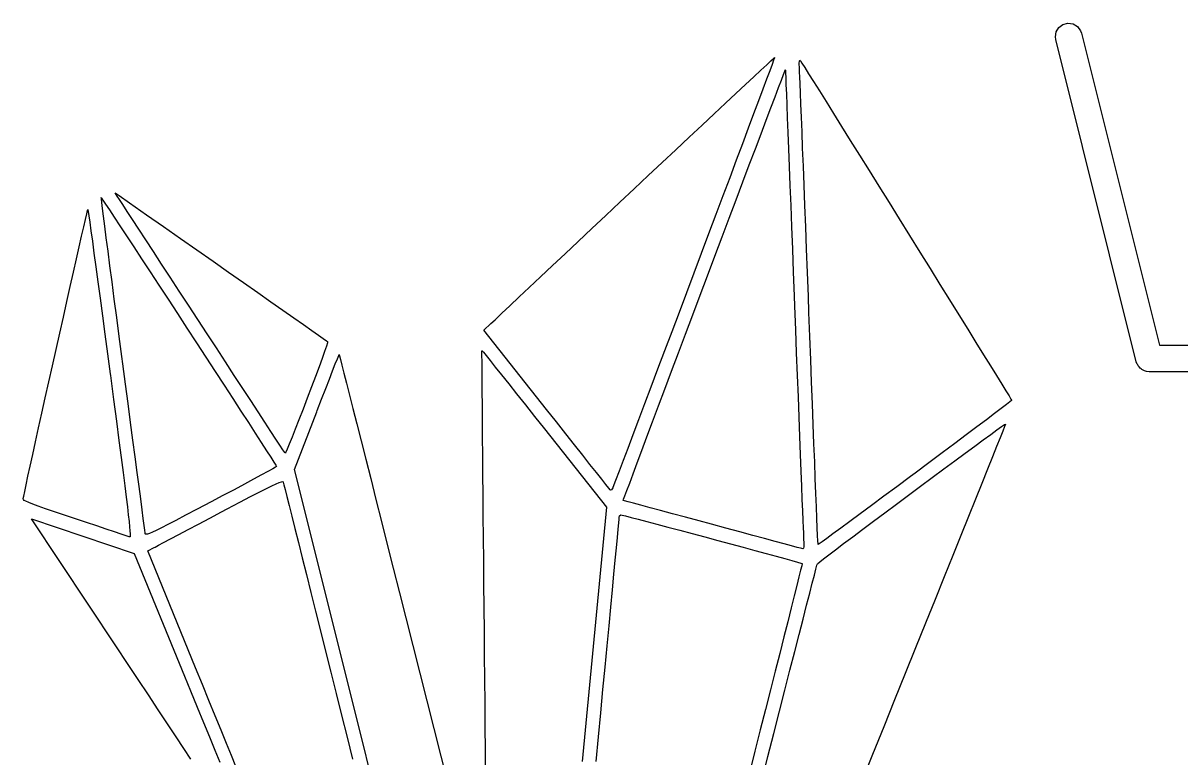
# Model space of a CAD drawing. Extents: x 172.1 to 201.5, y -105.2 to -85.7.
# Drawn here: x 182.14 to 188.71, y -97.82 to -93.65 of the extents above; entities that cross this region are included whole.
import ezdxf

# ---------------------------------------------------------------- set-up
doc = ezdxf.new("R2010")
doc.units = 0
doc.layers.add('BLACK', color=7, linetype='CONTINUOUS')

msp = doc.modelspace()

# ---------------------------------------------------------------- linework, layer by layer
at = {"layer": 'BLACK', "linetype": 'CONTINUOUS'}
for p, q in [((188.003696, -93.700701), (188.018752, -93.675608)), ((188.018752, -93.675608), (188.042264, -93.658186)), ((188.042264, -93.658186), (188.070654, -93.651089)), ((188.070654, -93.651089), (188.099599, -93.655396)), ((188.099599, -93.655396), (188.124692, -93.670452)), ((188.124692, -93.670452), (188.142114, -93.693964)), ((187.999389, -93.729646), (188.003696, -93.700701)), ((188.001539, -93.74419), (187.999389, -93.729646)), ((188.458739, -95.57299), (188.001539, -93.74419)), ((188.142114, -93.693964), (188.147061, -93.70781)), ((188.147061, -93.70781), (188.590059, -95.4798)), ((186.359986, -93.887779), (186.384198, -93.865376)), ((186.384198, -93.865376), (186.399306, -93.851534)), ((186.399663, -93.86094), (186.390513, -93.8858)), ((186.399306, -93.851534), (186.40463, -93.84689)), ((186.404186, -93.848344), (186.399663, -93.86094)), ((186.40463, -93.84689), (186.404186, -93.848344)), ((186.545282, -93.880101), (186.546409, -93.864582)), ((186.546409, -93.864582), (186.549116, -93.861303)), ((186.549116, -93.861303), (186.551181, -93.864294)), ((186.551181, -93.864294), (186.560308, -93.878466)), ((186.560308, -93.878466), (186.576183, -93.903512)), ((186.286972, -93.955711), (186.32735, -93.918103)), ((186.32735, -93.918103), (186.359986, -93.887779)), ((186.377038, -93.922117), (186.359543, -93.969085)), ((186.390513, -93.8858), (186.377038, -93.922117)), ((186.443514, -93.974567), (186.455496, -93.943215)), ((186.455496, -93.943215), (186.463048, -93.923658)), ((186.463048, -93.923658), (186.465864, -93.916709)), ((186.465864, -93.916709), (186.466017, -93.918697)), ((186.466017, -93.918697), (186.466704, -93.933047)), ((186.466704, -93.933047), (186.46789, -93.960644)), ((186.545841, -93.905812), (186.545282, -93.880101)), ((186.54635, -93.915162), (186.545841, -93.905812)), ((186.547003, -93.928578), (186.54635, -93.915162)), ((186.548168, -93.955592), (186.547003, -93.928578)), ((186.576183, -93.903512), (186.598311, -93.938636)), ((186.598311, -93.938636), (186.626199, -93.983045)), ((186.185709, -94.050227), (186.239531, -93.999965)), ((186.239531, -93.999965), (186.286972, -93.955711)), ((186.359543, -93.969085), (186.338329, -94.025898)), ((186.42741, -94.016898), (186.443514, -93.974567)), ((186.46789, -93.960644), (186.469548, -94.000772)), ((186.469548, -94.000772), (186.471648, -94.052714)), ((186.549816, -93.995453), (186.548168, -93.955592)), ((186.551917, -94.047407), (186.549816, -93.995453)), ((186.626199, -93.983045), (186.65935, -94.035942)), ((186.126187, -94.105859), (186.185709, -94.050227)), ((186.338329, -94.025898), (186.313702, -94.091749)), ((186.384059, -94.131244), (186.407489, -94.069396)), ((186.407489, -94.069396), (186.42741, -94.016898)), ((186.471648, -94.052714), (186.474164, -94.11575)), ((186.554442, -94.1107), (186.551917, -94.047407)), ((186.65935, -94.035942), (186.69727, -94.096532)), ((186.061644, -94.166222), (186.126187, -94.105859)), ((186.313702, -94.091749), (186.285963, -94.165833)), ((186.357426, -94.20163), (186.384059, -94.131244)), ((186.474164, -94.11575), (186.477066, -94.189166)), ((186.557361, -94.18458), (186.554442, -94.1107)), ((186.69727, -94.096532), (186.739464, -94.164021)), ((185.992762, -94.230679), (186.061644, -94.166222)), ((186.285963, -94.165833), (186.255417, -94.247342)), ((186.327897, -94.279738), (186.357426, -94.20163)), ((186.477066, -94.189166), (186.480328, -94.272242)), ((186.560646, -94.268293), (186.557361, -94.18458)), ((186.739464, -94.164021), (186.785436, -94.237614)), ((185.920221, -94.298592), (185.992762, -94.230679)), ((186.255417, -94.247342), (186.222366, -94.335471)), ((186.480328, -94.272242), (186.48392, -94.364261)), ((186.564267, -94.361086), (186.560646, -94.268293)), ((186.785436, -94.237614), (186.834692, -94.316515)), ((185.844703, -94.369322), (185.920221, -94.298592)), ((186.222366, -94.335471), (186.187113, -94.429413)), ((186.295779, -94.364754), (186.327897, -94.279738)), ((186.834692, -94.316515), (186.886736, -94.399929)), ((185.766887, -94.442231), (185.844703, -94.369322)), ((186.261379, -94.455864), (186.295779, -94.364754)), ((186.48392, -94.364261), (186.487816, -94.464507)), ((186.568194, -94.462207), (186.564267, -94.361086)), ((186.886736, -94.399929), (186.941075, -94.487062)), ((185.687455, -94.516681), (185.766887, -94.442231)), ((186.187113, -94.429413), (186.149962, -94.528362)), ((186.225002, -94.552253), (186.261379, -94.455864)), ((186.487816, -94.464507), (186.491986, -94.572262)), ((186.572398, -94.570902), (186.568194, -94.462207)), ((185.607086, -94.592035), (185.687455, -94.516681)), ((186.149962, -94.528362), (186.111217, -94.631512)), ((186.941075, -94.487062), (186.997212, -94.577118)), ((185.526463, -94.667654), (185.607086, -94.592035)), ((186.186956, -94.653108), (186.225002, -94.552253)), ((186.491986, -94.572262), (186.496403, -94.686808)), ((186.576851, -94.686418), (186.572398, -94.570902)), ((186.997212, -94.577118), (187.054653, -94.669302)), ((182.581847, -94.648822), (182.581141, -94.641617)), ((182.581141, -94.641617), (182.582493, -94.643292)), ((182.584334, -94.669433), (182.581847, -94.648822)), ((182.582493, -94.643292), (182.590699, -94.655198)), ((182.590699, -94.655198), (182.605842, -94.677793)), ((182.672191, -94.632776), (182.660686, -94.614941)), ((182.660686, -94.614941), (182.682229, -94.629972)), ((182.684607, -94.651947), (182.672191, -94.632776)), ((182.682229, -94.629972), (182.740937, -94.670936)), ((182.703629, -94.681212), (182.684607, -94.651947)), ((185.446265, -94.7429), (185.526463, -94.667654)), ((186.111217, -94.631512), (186.07118, -94.738055)), ((186.147548, -94.757613), (186.186956, -94.653108)), ((182.491516, -94.765761), (182.498854, -94.734361)), ((182.498854, -94.734361), (182.503556, -94.714875)), ((182.503556, -94.714875), (182.505387, -94.708356)), ((182.505387, -94.708356), (182.505555, -94.708994)), ((182.505555, -94.708994), (182.507323, -94.720114)), ((182.507323, -94.720114), (182.510825, -94.744404)), ((182.588494, -94.70262), (182.584334, -94.669433)), ((182.594219, -94.747552), (182.588494, -94.70262)), ((182.605842, -94.677793), (182.627354, -94.710206)), ((182.627354, -94.710206), (182.654666, -94.751566)), ((182.728673, -94.719681), (182.703629, -94.681212)), ((182.759156, -94.766459), (182.728673, -94.719681)), ((182.740937, -94.670936), (182.837913, -94.738622)), ((186.496403, -94.686808), (186.501038, -94.807428)), ((186.581522, -94.808001), (186.576851, -94.686418)), ((187.054653, -94.669302), (187.112902, -94.762819)), ((182.481778, -94.808018), (182.491516, -94.765761)), ((182.510825, -94.744404), (182.515948, -94.781028)), ((182.515948, -94.781028), (182.522578, -94.829147)), ((182.6014, -94.803399), (182.594219, -94.747552)), ((182.654666, -94.751566), (182.68721, -94.801001)), ((182.794495, -94.820654), (182.759156, -94.766459)), ((182.837913, -94.738622), (182.934645, -94.806161)), ((185.367173, -94.817134), (185.446265, -94.7429)), ((186.07118, -94.738055), (186.030154, -94.847187)), ((186.107085, -94.864954), (186.147548, -94.757613)), ((187.112902, -94.762819), (187.171465, -94.856875)), ((182.456047, -94.920887), (182.469876, -94.860078)), ((182.469876, -94.860078), (182.481778, -94.808018)), ((182.522578, -94.829147), (182.530602, -94.887925)), ((182.609931, -94.869329), (182.6014, -94.803399)), ((182.68721, -94.801001), (182.724417, -94.857638)), ((182.724417, -94.857638), (182.76572, -94.920607)), ((182.834108, -94.881375), (182.794495, -94.820654)), ((182.934645, -94.806161), (183.030412, -94.873049)), ((185.289868, -94.88972), (185.367173, -94.817134)), ((186.030154, -94.847187), (185.988444, -94.9581)), ((186.065872, -94.974317), (186.107085, -94.864954)), ((186.501038, -94.807428), (186.505865, -94.933404)), ((186.586382, -94.934899), (186.581522, -94.808001)), ((187.171465, -94.856875), (187.229847, -94.950673)), ((182.440526, -94.989389), (182.456047, -94.920887)), ((182.530602, -94.887925), (182.539908, -94.956524)), ((182.619702, -94.944512), (182.609931, -94.869329)), ((182.76572, -94.920607), (182.810549, -94.989037)), ((182.877409, -94.947728), (182.834108, -94.881375)), ((183.030412, -94.873049), (183.124494, -94.938779)), ((185.215031, -94.960019), (185.289868, -94.88972)), ((182.423549, -95.064531), (182.440526, -94.989389)), ((182.539908, -94.956524), (182.550381, -95.034107)), ((182.630605, -95.028116), (182.619702, -94.944512)), ((182.810549, -94.989037), (182.858335, -95.062054)), ((182.923817, -95.018822), (182.877409, -94.947728)), ((183.124494, -94.938779), (183.216169, -95.00285)), ((185.143342, -95.027392), (185.215031, -94.960019)), ((185.988444, -94.9581), (185.946351, -95.069989)), ((186.024216, -95.084887), (186.065872, -94.974317)), ((186.505865, -94.933404), (186.510854, -95.06402)), ((186.591402, -95.066359), (186.586382, -94.934899)), ((187.229847, -94.950673), (187.287552, -95.04342)), ((182.550381, -95.034107), (182.56191, -95.119837)), ((182.642533, -95.119312), (182.630605, -95.028116)), ((182.858335, -95.062054), (182.908512, -95.138789)), ((182.972748, -95.093762), (182.923817, -95.018822)), ((183.216169, -95.00285), (183.304717, -95.064754)), ((185.075482, -95.091202), (185.143342, -95.027392)), ((187.287552, -95.04342), (187.344086, -95.134319)), ((182.405353, -95.145256), (182.423549, -95.064531)), ((182.56191, -95.119837), (182.57438, -95.212877)), ((182.655378, -95.217268), (182.642533, -95.119312)), ((183.023619, -95.171658), (182.972748, -95.093762)), ((183.304717, -95.064754), (183.389417, -95.123989)), ((183.389417, -95.123989), (183.469547, -95.18005)), ((185.012131, -95.15081), (185.075482, -95.091202)), ((185.946351, -95.069989), (185.90418, -95.182047)), ((185.982426, -95.195851), (186.024216, -95.084887)), ((186.510854, -95.06402), (186.515978, -95.198558)), ((186.596553, -95.201627), (186.591402, -95.066359)), ((182.386172, -95.230511), (182.405353, -95.145256)), ((182.908512, -95.138789), (182.960509, -95.218368)), ((183.075847, -95.251616), (183.023619, -95.171658)), ((183.469547, -95.18005), (183.544387, -95.232432)), ((184.953971, -95.205579), (185.012131, -95.15081)), ((185.90418, -95.182047), (185.862234, -95.293467)), ((187.344086, -95.134319), (187.398953, -95.222576)), ((182.366244, -95.31924), (182.386172, -95.230511)), ((182.57438, -95.212877), (182.58768, -95.312389)), ((182.669031, -95.321153), (182.655378, -95.217268)), ((182.960509, -95.218368), (183.013759, -95.299921)), ((183.128849, -95.332745), (183.075847, -95.251616)), ((183.544387, -95.232432), (183.613216, -95.280631)), ((184.855944, -95.298046), (184.901682, -95.25487)), ((184.901682, -95.25487), (184.953971, -95.205579)), ((185.940806, -95.306393), (185.982426, -95.195851)), ((186.515978, -95.198558), (186.518225, -95.257622)), ((186.518225, -95.257622), (186.523358, -95.392269)), ((186.600016, -95.292808), (186.596553, -95.201627)), ((187.398953, -95.222576), (187.45166, -95.307396)), ((182.345803, -95.410389), (182.366244, -95.31924)), ((182.58768, -95.312389), (182.601695, -95.417536)), ((182.683385, -95.430136), (182.669031, -95.321153)), ((183.013759, -95.299921), (183.067693, -95.382576)), ((183.613216, -95.280631), (183.675314, -95.324142)), ((183.675314, -95.324142), (183.729958, -95.36246)), ((184.817439, -95.334468), (184.855944, -95.298046)), ((185.862234, -95.293467), (185.820815, -95.403444)), ((185.899664, -95.4157), (185.940806, -95.306393)), ((186.605201, -95.429182), (186.600016, -95.292808)), ((187.45166, -95.307396), (187.50171, -95.387984)), ((183.067693, -95.382576), (183.121742, -95.465462)), ((183.18204, -95.414151), (183.128849, -95.332745)), ((183.729958, -95.36246), (183.776429, -95.395082)), ((184.754142, -95.39456), (184.794195, -95.356513)), ((184.794195, -95.356513), (184.817439, -95.334468)), ((187.50171, -95.387984), (187.548608, -95.463544)), ((182.325087, -95.502903), (182.345803, -95.410389)), ((182.601695, -95.417536), (182.616313, -95.527481)), ((182.698331, -95.543387), (182.683385, -95.430136)), ((183.234839, -95.494942), (183.18204, -95.414151)), ((183.776429, -95.395082), (183.814006, -95.421503)), ((183.814006, -95.421503), (183.841967, -95.441217)), ((183.841967, -95.441217), (183.859592, -95.453722)), ((183.859592, -95.453722), (183.866159, -95.458512)), ((185.110373, -95.844836), (184.754142, -95.39456)), ((185.820815, -95.403444), (185.780228, -95.511171)), ((185.859307, -95.522956), (185.899664, -95.4157)), ((186.523358, -95.392269), (186.528372, -95.523454)), ((186.610255, -95.561669), (186.605201, -95.429182)), ((182.30433, -95.595728), (182.325087, -95.502903)), ((183.121742, -95.465462), (183.175339, -95.547706)), ((183.286662, -95.574225), (183.234839, -95.494942)), ((183.849452, -95.514377), (183.835614, -95.553817)), ((183.859452, -95.484462), (183.849452, -95.514377)), ((183.865147, -95.465386), (183.859452, -95.484462)), ((183.866159, -95.458512), (183.865147, -95.465386)), ((184.743099, -95.517598), (184.743145, -95.510405)), ((184.743184, -95.538396), (184.743099, -95.517598)), ((184.743145, -95.510405), (184.743726, -95.510927)), ((184.743726, -95.510927), (184.751154, -95.519693)), ((184.751154, -95.519693), (184.766587, -95.538601)), ((185.780228, -95.511171), (185.740775, -95.615842)), ((185.82004, -95.627348), (185.859307, -95.522956)), ((187.548608, -95.463544), (187.59186, -95.533282)), ((188.590059, -95.4798), (188.9252, -95.4798)), ((182.616313, -95.527481), (182.63142, -95.641387)), ((182.703832, -95.585013), (182.698331, -95.543387)), ((182.719026, -95.699955), (182.703832, -95.585013)), ((183.175339, -95.547706), (183.227914, -95.628438)), ((183.336925, -95.651108), (183.286662, -95.574225)), ((183.835614, -95.553817), (183.818407, -95.60147)), ((183.895264, -95.624385), (183.91047, -95.585654)), ((183.91047, -95.585654), (183.922053, -95.556513)), ((183.922053, -95.556513), (183.929514, -95.538239)), ((183.929514, -95.538239), (183.932354, -95.532107)), ((183.932354, -95.532107), (183.932357, -95.532111)), ((183.932357, -95.532111), (183.934312, -95.539348)), ((183.934312, -95.539348), (183.939615, -95.559865)), ((183.939615, -95.559865), (183.948104, -95.593023)), ((184.743395, -95.572041), (184.743184, -95.538396)), ((184.743722, -95.617776), (184.743395, -95.572041)), ((184.766587, -95.538601), (184.789352, -95.566809)), ((184.789352, -95.566809), (184.818775, -95.603472)), ((186.528372, -95.523454), (186.533237, -95.650399)), ((186.615152, -95.689558), (186.610255, -95.561669)), ((187.59186, -95.533282), (187.630971, -95.596402)), ((188.463686, -95.586836), (188.458739, -95.57299)), ((188.467006, -95.591317), (188.463686, -95.586836)), ((182.28377, -95.687808), (182.30433, -95.595728)), ((182.63142, -95.641387), (182.632841, -95.652113)), ((182.632841, -95.652113), (182.650817, -95.78801)), ((183.227914, -95.628438), (183.2789, -95.706785)), ((183.385046, -95.724699), (183.336925, -95.651108)), ((183.818407, -95.60147), (183.798301, -95.656023)), ((183.876933, -95.67143), (183.895264, -95.624385)), ((183.948104, -95.593023), (183.95962, -95.638185)), ((183.95962, -95.638185), (183.973999, -95.694714)), ((184.74416, -95.674845), (184.743722, -95.617776)), ((184.818775, -95.603472), (184.854182, -95.647747)), ((184.854182, -95.647747), (184.894898, -95.698791)), ((185.740775, -95.615842), (185.70276, -95.71665)), ((185.782172, -95.728062), (185.82004, -95.627348)), ((186.533237, -95.650399), (186.537923, -95.772326)), ((187.630971, -95.596402), (187.665445, -95.65211)), ((187.665445, -95.65211), (187.694788, -95.699611)), ((188.46914, -95.596468), (188.467006, -95.591317)), ((188.475636, -95.602964), (188.46914, -95.596468)), ((188.481108, -95.610349), (188.475636, -95.602964)), ((188.48589, -95.613218), (188.481108, -95.610349)), ((188.489832, -95.61716), (188.48589, -95.613218)), ((188.498321, -95.620676), (188.489832, -95.61716)), ((188.506201, -95.625404), (188.498321, -95.620676)), ((188.511715, -95.626224), (188.506201, -95.625404)), ((188.516868, -95.628359), (188.511715, -95.626224)), ((188.5315, -95.6298), (188.516868, -95.628359)), ((188.9252, -95.6298), (188.5315, -95.6298)), ((182.263641, -95.778089), (182.28377, -95.687808)), ((182.733723, -95.811155), (182.719026, -95.699955)), ((183.2789, -95.706785), (183.327727, -95.781876)), ((183.775762, -95.716162), (183.751259, -95.780575)), ((183.798301, -95.656023), (183.775762, -95.716162)), ((183.855977, -95.725511), (183.876933, -95.67143)), ((183.973999, -95.694714), (183.99108, -95.761971)), ((184.744702, -95.742491), (184.74416, -95.674845)), ((184.894898, -95.698791), (184.94025, -95.75576)), ((185.70276, -95.71665), (185.666486, -95.812789)), ((186.619862, -95.81214), (186.615152, -95.689558)), ((187.694788, -95.699611), (187.718504, -95.738109)), ((182.24418, -95.865516), (182.263641, -95.778089)), ((183.327727, -95.781876), (183.373827, -95.852839)), ((183.430441, -95.794105), (183.385046, -95.724699)), ((183.751259, -95.780575), (183.727146, -95.843181)), ((183.808183, -95.849681), (183.832894, -95.785354)), ((183.832894, -95.785354), (183.855977, -95.725511)), ((183.99108, -95.761971), (184.010703, -95.839321)), ((184.74534, -95.819955), (184.744702, -95.742491)), ((184.94025, -95.75576), (184.989564, -95.817811)), ((185.746009, -95.824282), (185.782172, -95.728062)), ((186.537923, -95.772326), (186.542399, -95.888457)), ((187.718504, -95.738109), (187.736099, -95.766809)), ((187.736099, -95.766809), (187.747078, -95.784916)), ((187.747078, -95.784916), (187.750945, -95.791636)), ((182.650817, -95.78801), (182.666951, -95.910375)), ((182.747811, -95.917761), (182.733723, -95.811155)), ((183.472527, -95.858433), (183.430441, -95.794105)), ((183.727146, -95.843181), (183.70412, -95.902305)), ((183.805069, -95.857805), (183.808183, -95.849681)), ((184.010703, -95.839321), (184.032705, -95.926124)), ((184.746068, -95.906481), (184.74534, -95.819955)), ((184.989564, -95.817811), (185.042166, -95.884099)), ((185.166016, -95.915156), (185.110373, -95.844836)), ((185.666486, -95.812789), (185.632256, -95.903453)), ((185.711856, -95.915195), (185.746009, -95.824282)), ((186.624359, -95.928705), (186.619862, -95.81214)), ((187.692252, -95.838423), (187.653986, -95.867638)), ((187.721599, -95.81575), (187.692252, -95.838423)), ((187.741235, -95.800214), (187.721599, -95.81575)), ((187.75037, -95.792413), (187.741235, -95.800214)), ((187.750945, -95.791636), (187.75037, -95.792413)), ((182.225623, -95.949034), (182.24418, -95.865516)), ((182.666951, -95.910375), (182.681321, -96.019861)), ((182.761178, -96.018923), (182.747811, -95.917761)), ((183.373827, -95.852839), (183.416633, -95.918803)), ((183.510721, -95.916792), (183.472527, -95.858433)), ((183.54444, -95.968288), (183.510721, -95.916792)), ((183.679574, -96.185299), (183.805069, -95.857805)), ((183.70412, -95.902305), (183.683069, -95.955699)), ((184.746878, -96.001313), (184.746068, -95.906481)), ((185.042166, -95.884099), (185.097383, -95.953783)), ((185.219143, -95.982268), (185.166016, -95.915156)), ((185.632256, -95.903453), (185.600373, -95.987836)), ((185.680022, -95.999986), (185.711856, -95.915195)), ((186.542399, -95.888457), (186.546635, -95.998014)), ((187.607591, -95.902797), (187.553859, -95.943304)), ((187.653986, -95.867638), (187.607591, -95.902797)), ((182.208205, -96.027588), (182.225623, -95.949034)), ((183.416633, -95.918803), (183.455574, -95.978897)), ((183.455574, -95.978897), (183.490084, -96.032248)), ((183.573099, -96.012028), (183.54444, -95.968288)), ((183.683069, -95.955699), (183.664512, -96.002077)), ((184.032705, -95.926124), (184.056925, -96.021745)), ((185.097383, -95.953783), (185.45001, -96.399114)), ((185.269072, -96.045313), (185.219143, -95.982268)), ((186.628614, -96.038542), (186.624359, -95.928705)), ((187.553859, -95.943304), (187.49358, -95.988563)), ((187.632471, -95.985301), (187.667123, -95.960234)), ((187.667123, -95.960234), (187.693223, -95.941612)), ((187.700122, -95.966944), (187.68516, -96.004533)), ((187.693223, -95.941612), (187.709795, -95.93016)), ((187.710238, -95.941348), (187.700122, -95.966944)), ((187.709795, -95.93016), (187.715859, -95.926607)), ((187.715294, -95.928278), (187.710238, -95.941348)), ((187.715859, -95.926607), (187.715294, -95.928278)), ((182.192164, -96.100125), (182.208205, -96.027588)), ((182.681321, -96.019861), (182.694006, -96.117121)), ((182.773711, -96.11379), (182.761178, -96.018923)), ((183.490084, -96.032248), (183.519593, -96.077984)), ((183.596118, -96.047122), (183.573099, -96.012028)), ((183.612911, -96.072675), (183.596118, -96.047122)), ((183.648967, -96.040158), (183.636952, -96.068657)), ((183.664512, -96.002077), (183.648967, -96.040158)), ((184.056925, -96.021745), (184.083201, -96.125544)), ((184.747764, -96.103692), (184.746878, -96.001313)), ((185.31512, -96.103431), (185.269072, -96.045313)), ((185.600373, -95.987836), (185.571141, -96.065131)), ((185.650813, -96.07784), (185.680022, -95.999986)), ((186.546635, -95.998014), (186.550601, -96.10022)), ((186.6326, -96.140942), (186.628614, -96.038542)), ((187.427544, -96.037976), (187.356544, -96.090946)), ((187.49358, -95.988563), (187.427544, -96.037976)), ((187.541424, -96.051858), (187.590246, -96.016084)), ((187.590246, -96.016084), (187.632471, -95.985301)), ((187.68516, -96.004533), (187.665567, -96.053582)), ((182.177734, -96.165588), (182.192164, -96.100125)), ((182.785298, -96.20151), (182.773711, -96.11379)), ((183.519593, -96.077984), (183.543533, -96.115236)), ((183.622896, -96.087796), (183.612911, -96.072675)), ((183.625585, -96.091777), (183.622896, -96.087796)), ((183.628985, -96.086291), (183.625585, -96.091777)), ((183.636952, -96.068657), (183.628985, -96.086291)), ((184.748719, -96.212862), (184.747764, -96.103692)), ((185.356606, -96.155762), (185.31512, -96.103431)), ((185.571141, -96.065131), (185.544863, -96.134531)), ((185.624535, -96.147944), (185.650813, -96.07784)), ((186.550601, -96.10022), (186.554266, -96.194297)), ((187.356544, -96.090946), (187.28137, -96.146878)), ((187.427903, -96.135468), (187.486984, -96.091895)), ((187.486984, -96.091895), (187.541424, -96.051858)), ((187.641556, -96.11356), (187.613341, -96.183933)), ((187.665567, -96.053582), (187.641556, -96.11356)), ((182.165152, -96.222923), (182.177734, -96.165588)), ((182.694006, -96.117121), (182.705086, -96.202807)), ((183.555004, -96.180429), (183.527923, -96.195591)), ((183.543533, -96.115236), (183.561335, -96.14313)), ((183.571455, -96.170791), (183.555004, -96.180429)), ((183.561335, -96.14313), (183.572431, -96.160795)), ((183.576253, -96.16736), (183.571455, -96.170791)), ((183.572431, -96.160795), (183.576253, -96.16736)), ((184.083201, -96.125544), (184.111373, -96.236884)), ((185.392847, -96.201446), (185.356606, -96.155762)), ((185.544863, -96.134531), (185.521843, -96.195232)), ((185.601495, -96.209483), (185.624535, -96.147944)), ((186.636289, -96.235195), (186.6326, -96.140942)), ((187.28137, -96.146878), (187.202812, -96.205175)), ((187.36516, -96.181849), (187.427903, -96.135468)), ((182.154653, -96.271076), (182.165152, -96.222923)), ((182.705086, -96.202807), (182.714639, -96.277571)), ((182.795826, -96.281233), (182.785298, -96.20151)), ((183.446328, -96.240069), (183.394044, -96.268177)), ((183.491326, -96.215672), (183.446328, -96.240069)), ((183.527923, -96.195591), (183.491326, -96.215672)), ((184.06766, -97.742878), (183.679574, -96.185299)), ((184.111373, -96.236884), (184.141277, -96.355129)), ((184.749735, -96.328066), (184.748719, -96.212862)), ((185.423162, -96.239623), (185.392847, -96.201446)), ((185.446868, -96.269433), (185.423162, -96.239623)), ((185.502382, -96.246425), (185.486786, -96.287306)), ((185.521843, -96.195232), (185.502382, -96.246425)), ((185.582, -96.261643), (185.601495, -96.209483)), ((186.554266, -96.194297), (186.5576, -96.279466)), ((186.639652, -96.320591), (186.636289, -96.235195)), ((187.176052, -96.225004), (187.09852, -96.282424)), ((187.202812, -96.205175), (187.176052, -96.225004)), ((187.232593, -96.280132), (187.29973, -96.230313)), ((187.29973, -96.230313), (187.36516, -96.181849)), ((187.613341, -96.183933), (187.581136, -96.264171)), ((182.140851, -96.335615), (182.146474, -96.308991)), ((182.146474, -96.308991), (182.154653, -96.271076)), ((182.714639, -96.277571), (182.722745, -96.342067)), ((182.805184, -96.352106), (182.795826, -96.281233)), ((183.335588, -96.299393), (183.272077, -96.333112)), ((183.394044, -96.268177), (183.335588, -96.299393)), ((183.478734, -96.313015), (183.519067, -96.292466)), ((183.519067, -96.292466), (183.550854, -96.276747)), ((183.550854, -96.276747), (183.575019, -96.265407)), ((183.575019, -96.265407), (183.59249, -96.257993)), ((183.59249, -96.257993), (183.604191, -96.254052)), ((183.604191, -96.254052), (183.611049, -96.253133)), ((183.611049, -96.253133), (183.61399, -96.254783)), ((183.61399, -96.254783), (183.614664, -96.257103)), ((183.614664, -96.257103), (183.618492, -96.271742)), ((183.618492, -96.271742), (183.625486, -96.299116)), ((183.625486, -96.299116), (183.63545, -96.338438)), ((185.463283, -96.290016), (185.446868, -96.269433)), ((185.471726, -96.300512), (185.463283, -96.290016)), ((185.472693, -96.301668), (185.471726, -96.300512)), ((185.479103, -96.300643), (185.472693, -96.301668)), ((185.486371, -96.288364), (185.479103, -96.300643)), ((185.486786, -96.287306), (185.486371, -96.288364)), ((185.554872, -96.334566), (185.566357, -96.303608)), ((185.566357, -96.303608), (185.582, -96.261643)), ((186.5576, -96.279466), (186.560574, -96.35495)), ((187.09852, -96.282424), (187.024578, -96.337137)), ((187.164726, -96.330579), (187.232593, -96.280132)), ((187.581136, -96.264171), (187.545156, -96.35374)), ((182.137731, -96.351779), (182.138019, -96.349891)), ((182.138896, -96.355574), (182.137731, -96.351779)), ((182.138019, -96.349891), (182.140851, -96.335615)), ((182.143821, -96.360037), (182.138896, -96.355574)), ((182.153636, -96.3656), (182.143821, -96.360037)), ((182.169473, -96.372694), (182.153636, -96.3656)), ((182.192461, -96.381749), (182.169473, -96.372694)), ((182.722745, -96.342067), (182.729481, -96.396945)), ((182.813257, -96.41328), (182.805184, -96.352106)), ((183.204624, -96.36873), (183.126735, -96.409735)), ((183.272077, -96.333112), (183.204624, -96.36873)), ((183.297191, -96.408169), (183.368722, -96.370414)), ((183.368722, -96.370414), (183.428927, -96.338847)), ((183.428927, -96.338847), (183.478734, -96.313015)), ((183.63545, -96.338438), (183.648189, -96.388925)), ((184.141277, -96.355129), (184.172754, -96.47964)), ((184.750807, -96.448546), (184.749735, -96.328066)), ((185.5456, -96.360198), (185.547852, -96.353701)), ((185.552679, -96.362329), (185.5456, -96.360198)), ((185.547852, -96.353701), (185.554872, -96.334566)), ((185.572531, -96.367875), (185.552679, -96.362329)), ((185.604056, -96.376537), (185.572531, -96.367875)), ((185.646153, -96.388017), (185.604056, -96.376537)), ((186.560574, -96.35495), (186.563156, -96.419971)), ((186.642663, -96.39642), (186.639652, -96.320591)), ((187.024578, -96.337137), (186.955021, -96.388558)), ((187.097106, -96.380927), (187.164726, -96.330579)), ((187.545156, -96.35374), (187.505615, -96.452108)), ((182.223732, -96.393197), (182.192461, -96.381749)), ((182.264415, -96.407469), (182.223732, -96.393197)), ((182.315641, -96.424996), (182.264415, -96.407469)), ((182.378541, -96.446209), (182.315641, -96.424996)), ((182.729481, -96.396945), (182.734928, -96.442859)), ((182.734928, -96.442859), (182.739164, -96.480462)), ((182.819935, -96.463902), (182.813257, -96.41328)), ((183.126735, -96.409735), (183.060487, -96.444544)), ((183.197653, -96.460883), (183.263909, -96.425789)), ((183.263909, -96.425789), (183.297191, -96.408169)), ((183.648189, -96.388925), (183.663507, -96.449793)), ((185.45001, -96.399114), (185.312162, -97.842182)), ((185.524449, -96.44834), (185.532557, -96.442328)), ((185.532557, -96.442328), (185.53934, -96.44378)), ((185.53934, -96.44378), (185.558817, -96.44863)), ((185.697722, -96.402016), (185.646153, -96.388017)), ((185.757662, -96.418236), (185.697722, -96.402016)), ((185.824873, -96.436379), (185.757662, -96.418236)), ((185.898253, -96.456147), (185.824873, -96.436379)), ((186.563156, -96.419971), (186.565317, -96.473752)), ((186.645293, -96.461971), (186.642663, -96.39642)), ((186.890643, -96.436102), (186.832237, -96.479183)), ((186.955021, -96.388558), (186.890643, -96.436102)), ((186.966519, -96.478418), (187.030711, -96.430449)), ((187.030711, -96.430449), (187.097106, -96.380927)), ((182.667307, -97.191761), (182.184723, -96.465452)), ((182.184723, -96.465452), (182.476564, -96.563404)), ((182.434477, -96.464937), (182.378541, -96.446209)), ((182.49721, -96.485895), (182.434477, -96.464937)), ((182.555954, -96.505514), (182.49721, -96.485895)), ((182.60926, -96.52331), (182.555954, -96.505514)), ((182.739164, -96.480462), (182.742267, -96.510405)), ((182.825105, -96.503123), (182.819935, -96.463902)), ((182.828654, -96.53009), (182.825105, -96.503123)), ((182.959349, -96.497244), (182.92253, -96.516046)), ((183.005013, -96.473562), (182.959349, -96.497244)), ((183.060487, -96.444544), (183.005013, -96.473562)), ((183.074909, -96.525862), (183.134212, -96.494474)), ((183.134212, -96.494474), (183.197653, -96.460883)), ((183.663507, -96.449793), (183.681208, -96.520257)), ((184.172754, -96.47964), (184.205642, -96.60978)), ((184.751925, -96.573546), (184.750807, -96.448546)), ((185.516536, -96.523143), (185.519753, -96.488062)), ((185.519753, -96.488062), (185.521731, -96.465906)), ((185.521731, -96.465906), (185.522405, -96.457361)), ((185.522405, -96.457361), (185.524449, -96.44834)), ((185.558817, -96.44863), (185.589571, -96.456544)), ((185.589571, -96.456544), (185.630279, -96.467167)), ((185.630279, -96.467167), (185.679615, -96.480145)), ((185.679615, -96.480145), (185.736256, -96.495123)), ((185.736256, -96.495123), (185.798878, -96.511744)), ((185.976703, -96.47724), (185.898253, -96.456147)), ((186.046634, -96.496013), (185.976703, -96.47724)), ((186.128897, -96.518083), (186.046634, -96.496013)), ((186.565317, -96.473752), (186.567026, -96.515514)), ((186.647514, -96.516536), (186.645293, -96.461971)), ((186.832237, -96.479183), (186.7806, -96.517216)), ((186.905507, -96.524108), (186.966519, -96.478418)), ((187.505615, -96.452108), (187.462726, -96.558743)), ((182.476564, -96.563404), (182.768404, -96.661355)), ((182.655682, -96.538801), (182.60926, -96.52331)), ((182.693772, -96.551503), (182.655682, -96.538801)), ((182.722082, -96.560935), (182.693772, -96.551503)), ((182.739165, -96.566612), (182.722082, -96.560935)), ((182.743572, -96.568063), (182.739165, -96.566612)), ((182.742267, -96.510405), (182.744318, -96.533341)), ((182.744943, -96.566631), (182.743572, -96.568063)), ((182.744318, -96.533341), (182.745395, -96.549922)), ((182.745577, -96.560801), (182.744943, -96.566631)), ((182.745395, -96.549922), (182.745577, -96.560801)), ((182.83047, -96.543952), (182.828654, -96.53009)), ((182.830671, -96.545511), (182.83047, -96.543952)), ((182.831449, -96.549332), (182.830671, -96.545511)), ((182.833357, -96.55192), (182.831449, -96.549332)), ((182.837359, -96.552821), (182.833357, -96.55192)), ((182.844418, -96.551577), (182.837359, -96.552821)), ((182.855501, -96.547734), (182.844418, -96.551577)), ((182.871571, -96.540835), (182.855501, -96.547734)), ((182.893592, -96.530424), (182.871571, -96.540835)), ((182.92253, -96.516046), (182.893592, -96.530424)), ((182.974013, -96.57923), (183.021068, -96.554348)), ((183.021068, -96.554348), (183.074909, -96.525862)), ((183.681208, -96.520257), (183.701097, -96.599534)), ((184.753085, -96.702308), (184.751925, -96.573546)), ((185.506643, -96.629335), (185.512144, -96.570463)), ((185.512144, -96.570463), (185.516536, -96.523143)), ((185.798878, -96.511744), (185.866156, -96.529655)), ((185.866156, -96.529655), (185.936767, -96.5485)), ((185.936767, -96.5485), (186.009385, -96.567925)), ((186.009385, -96.567925), (186.082687, -96.587574)), ((186.207307, -96.539129), (186.128897, -96.518083)), ((186.280727, -96.558844), (186.207307, -96.539129)), ((186.348024, -96.576924), (186.280727, -96.558844)), ((186.567026, -96.515514), (186.568252, -96.544479)), ((186.568252, -96.544479), (186.568966, -96.55987)), ((186.568966, -96.55987), (186.569862, -96.576922)), ((186.649299, -96.559404), (186.647514, -96.516536)), ((186.650619, -96.589865), (186.649299, -96.559404)), ((186.736524, -96.549616), (186.700805, -96.575798)), ((186.7806, -96.517216), (186.736524, -96.549616)), ((186.796936, -96.605739), (186.848654, -96.56679)), ((186.848654, -96.56679), (186.905507, -96.524108)), ((187.462726, -96.558743), (187.416704, -96.673113)), ((182.845071, -96.646993), (182.88214, -96.627696)), ((182.88214, -96.627696), (182.886798, -96.625259)), ((182.886798, -96.625259), (182.905554, -96.615386)), ((182.905554, -96.615386), (182.935067, -96.59981)), ((182.935067, -96.59981), (182.974013, -96.57923)), ((183.701097, -96.599534), (183.722979, -96.686838)), ((184.205642, -96.60978), (184.239779, -96.744911)), ((185.500097, -96.699074), (185.506643, -96.629335)), ((186.082687, -96.587574), (186.155348, -96.607092)), ((186.155348, -96.607092), (186.226045, -96.626124)), ((186.226045, -96.626124), (186.293453, -96.644316)), ((186.408062, -96.593063), (186.348024, -96.576924)), ((186.459706, -96.606957), (186.408062, -96.593063)), ((186.50182, -96.618298), (186.459706, -96.606957)), ((186.533269, -96.626784), (186.50182, -96.618298)), ((186.552918, -96.632107), (186.533269, -96.626784)), ((186.559442, -96.633903), (186.552918, -96.632107)), ((186.565414, -96.634882), (186.559442, -96.633903)), ((186.569138, -96.632035), (186.565414, -96.634882)), ((186.570919, -96.622999), (186.569138, -96.632035)), ((186.569862, -96.576922), (186.571059, -96.605415)), ((186.571059, -96.605415), (186.570919, -96.622999)), ((186.651447, -96.607209), (186.650619, -96.589865)), ((186.651727, -96.611181), (186.651447, -96.607209)), ((186.657612, -96.607166), (186.651727, -96.611181)), ((186.674236, -96.595176), (186.657612, -96.607166)), ((186.700805, -96.575798), (186.674236, -96.595176)), ((186.712817, -96.669526), (186.751331, -96.640226)), ((186.751331, -96.640226), (186.796936, -96.605739)), ((182.768404, -96.661355), (183.053858, -97.357478)), ((183.11725, -97.311256), (182.845071, -96.646993)), ((183.722979, -96.686838), (183.746656, -96.781385)), ((184.754278, -96.834075), (184.753085, -96.702308)), ((185.492572, -96.778992), (185.500097, -96.699074)), ((186.293453, -96.644316), (186.356247, -96.661312)), ((186.356247, -96.661312), (186.413104, -96.676757)), ((186.413104, -96.676757), (186.462699, -96.690297)), ((186.462699, -96.690297), (186.503709, -96.701576)), ((186.503709, -96.701576), (186.534808, -96.710239)), ((186.660974, -96.709654), (186.682372, -96.692911)), ((186.682372, -96.692911), (186.712817, -96.669526)), ((187.416704, -96.673113), (187.367763, -96.794685)), ((184.239779, -96.744911), (184.275003, -96.884396)), ((186.534808, -96.710239), (186.554673, -96.715932)), ((186.55275, -96.756996), (186.543493, -96.794272)), ((186.558914, -96.731806), (186.55275, -96.756996)), ((186.554673, -96.715932), (186.561979, -96.718298)), ((186.561791, -96.719465), (186.558914, -96.731806)), ((186.561979, -96.718298), (186.561791, -96.719465)), ((186.631203, -96.784045), (186.640076, -96.750054)), ((186.640076, -96.750054), (186.645724, -96.728729)), ((186.645724, -96.728729), (186.647987, -96.720696)), ((186.647987, -96.720696), (186.649599, -96.719028)), ((186.649599, -96.719028), (186.660974, -96.709654)), ((183.746656, -96.781385), (183.771935, -96.882391)), ((184.755498, -96.968091), (184.754278, -96.834075)), ((185.484131, -96.868405), (185.492572, -96.778992)), ((186.543493, -96.794272), (186.531337, -96.842869)), ((186.604424, -96.887519), (186.619266, -96.830075)), ((186.619266, -96.830075), (186.631203, -96.784045)), ((187.367763, -96.794685), (187.316116, -96.922928)), ((183.771935, -96.882391), (183.798619, -96.989073)), ((184.275003, -96.884396), (184.311153, -97.027598)), ((185.47484, -96.966626), (185.484131, -96.868405)), ((186.516478, -96.902023), (186.499109, -96.970972)), ((186.531337, -96.842869), (186.516478, -96.902023)), ((186.58684, -96.955751), (186.604424, -96.887519)), ((184.756738, -97.103597), (184.755498, -96.968091)), ((185.464764, -97.072968), (185.47484, -96.966626)), ((186.566672, -97.034145), (186.58684, -96.955751)), ((187.316116, -96.922928), (187.261978, -97.057308)), ((183.798619, -96.989073), (183.826512, -97.100644)), ((184.311153, -97.027598), (184.688164, -98.521293)), ((186.499109, -96.970972), (186.479425, -97.048951)), ((186.544083, -97.122074), (186.566672, -97.034145)), ((183.826512, -97.100644), (183.855419, -97.216322)), ((185.453968, -97.186746), (185.464764, -97.072968)), ((186.479425, -97.048951), (186.45762, -97.135196)), ((187.261978, -97.057308), (187.205563, -97.197293)), ((184.757991, -97.239837), (184.756738, -97.103597)), ((186.45762, -97.135196), (186.43389, -97.228944)), ((186.519232, -97.218913), (186.544083, -97.122074)), ((182.729568, -97.285469), (182.667307, -97.191761)), ((183.855419, -97.216322), (183.885144, -97.335322)), ((185.442516, -97.307274), (185.453968, -97.186746)), ((186.43389, -97.228944), (186.408428, -97.329431)), ((186.492281, -97.324036), (186.519232, -97.218913)), ((187.205563, -97.197293), (187.147085, -97.342352)), ((182.790256, -97.376813), (182.729568, -97.285469)), ((184.75925, -97.376054), (184.757991, -97.239837)), ((183.053858, -97.357478), (183.088562, -97.442127)), ((183.155714, -97.405119), (183.11725, -97.311256)), ((183.885144, -97.335322), (183.915491, -97.456859)), ((185.430473, -97.433865), (185.442516, -97.307274)), ((186.408428, -97.329431), (186.38143, -97.435893)), ((186.463389, -97.436817), (186.492281, -97.324036)), ((187.147085, -97.342352), (187.086758, -97.491952)), ((182.848824, -97.464971), (182.790256, -97.376813)), ((183.192934, -97.495922), (183.155714, -97.405119)), ((184.760507, -97.511491), (184.75925, -97.376054)), ((182.904726, -97.549119), (182.848824, -97.464971)), ((183.088562, -97.442127), (183.126136, -97.533812)), ((183.915491, -97.456859), (183.946266, -97.580149)), ((185.417905, -97.565834), (185.430473, -97.433865)), ((186.38143, -97.435893), (186.353088, -97.547566)), ((186.432718, -97.556629), (186.463389, -97.436817)), ((187.086758, -97.491952), (187.024795, -97.645561)), ((182.957416, -97.628436), (182.904726, -97.549119)), ((183.126136, -97.533812), (183.161824, -97.620938)), ((183.228509, -97.582695), (183.192934, -97.495922)), ((184.761757, -97.645391), (184.760507, -97.511491)), ((186.353088, -97.547566), (186.323599, -97.663688)), ((186.400428, -97.682847), (186.432718, -97.556629)), ((183.161824, -97.620938), (183.19527, -97.70263)), ((183.262043, -97.664466), (183.228509, -97.582695)), ((183.946266, -97.580149), (183.977272, -97.704409)), ((185.404876, -97.702493), (185.417905, -97.565834)), ((183.006346, -97.702097), (182.957416, -97.628436)), ((183.293135, -97.740263), (183.262043, -97.664466)), ((184.762991, -97.776996), (184.761757, -97.645391)), ((186.323599, -97.663688), (186.293157, -97.783493)), ((186.366679, -97.814845), (186.400428, -97.682847)), ((187.024795, -97.645561), (186.961412, -97.802646)), ((183.05097, -97.769282), (183.006346, -97.702097)), ((183.19527, -97.70263), (183.226116, -97.778016)), ((183.321387, -97.809114), (183.293135, -97.740263)), ((183.977272, -97.704409), (184.008313, -97.828852)), ((184.104128, -97.889176), (184.06766, -97.742878)), ((185.391451, -97.843158), (185.404876, -97.702493)), ((183.090742, -97.829165), (183.05097, -97.769282)), ((183.226116, -97.778016), (183.254008, -97.846224)), ((183.3464, -97.870048), (183.321387, -97.809114)), ((184.764203, -97.905549), (184.762991, -97.776996)), ((186.961412, -97.802646), (186.205243, -99.676421)), ((186.293157, -97.783493), (186.261955, -97.906218)), ((186.331633, -97.951996), (186.366679, -97.814845))]:
    msp.add_line(p, q, dxfattribs=at)

doc.saveas('drawing.dxf')
